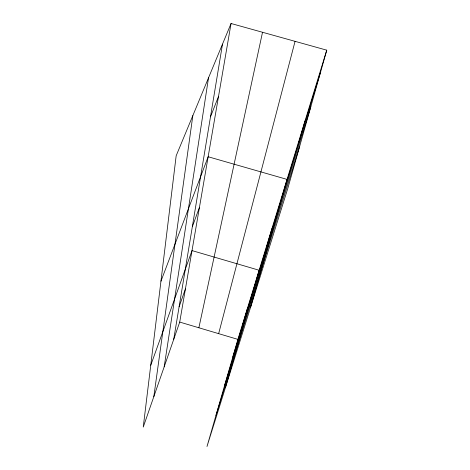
<?xml version="1.0" encoding="UTF-8"?>
<svg xmlns="http://www.w3.org/2000/svg" width="470" height="470" viewBox="0 0 470 470"><rect width="100%" height="100%" fill="white"/><g stroke="black" fill="none" stroke-linecap="round" stroke-linejoin="round"><path stroke-width="0.7" d="M153.825 396.627L192.835 115.626M164.177 366.835L208.527 77.803M173.718 339.363L222.504 44.127M231.058 23.5L176.168 155.787L143.244 427.101L179.722 322.079L231.058 23.5L326.756 50.173L287.951 187.929L206.994 446.5L237.896 339.375L326.756 50.173M198.875 327.772L262.519 32.271M218.656 333.653L295.06 41.337M250.475 307.627L287.053 179.399L208.151 156.751L160.951 281.195M299.026 142.028L305.007 120.96M225.406 387.697L259.135 270.25L192.013 250.592L150.747 365.266M266.308 248.26L271.971 228.467M242.479 325.61L247.761 307.268M232.809 357L320.71 71.634M224.731 385.018L310.835 106.69M215.959 415.41L299.743 146.076M179.094 306.816L185.433 288.868M192.336 226.704L199.439 207.417M210.489 116.83L218.515 96.456M179.722 322.079L237.896 339.375"/></g></svg>
